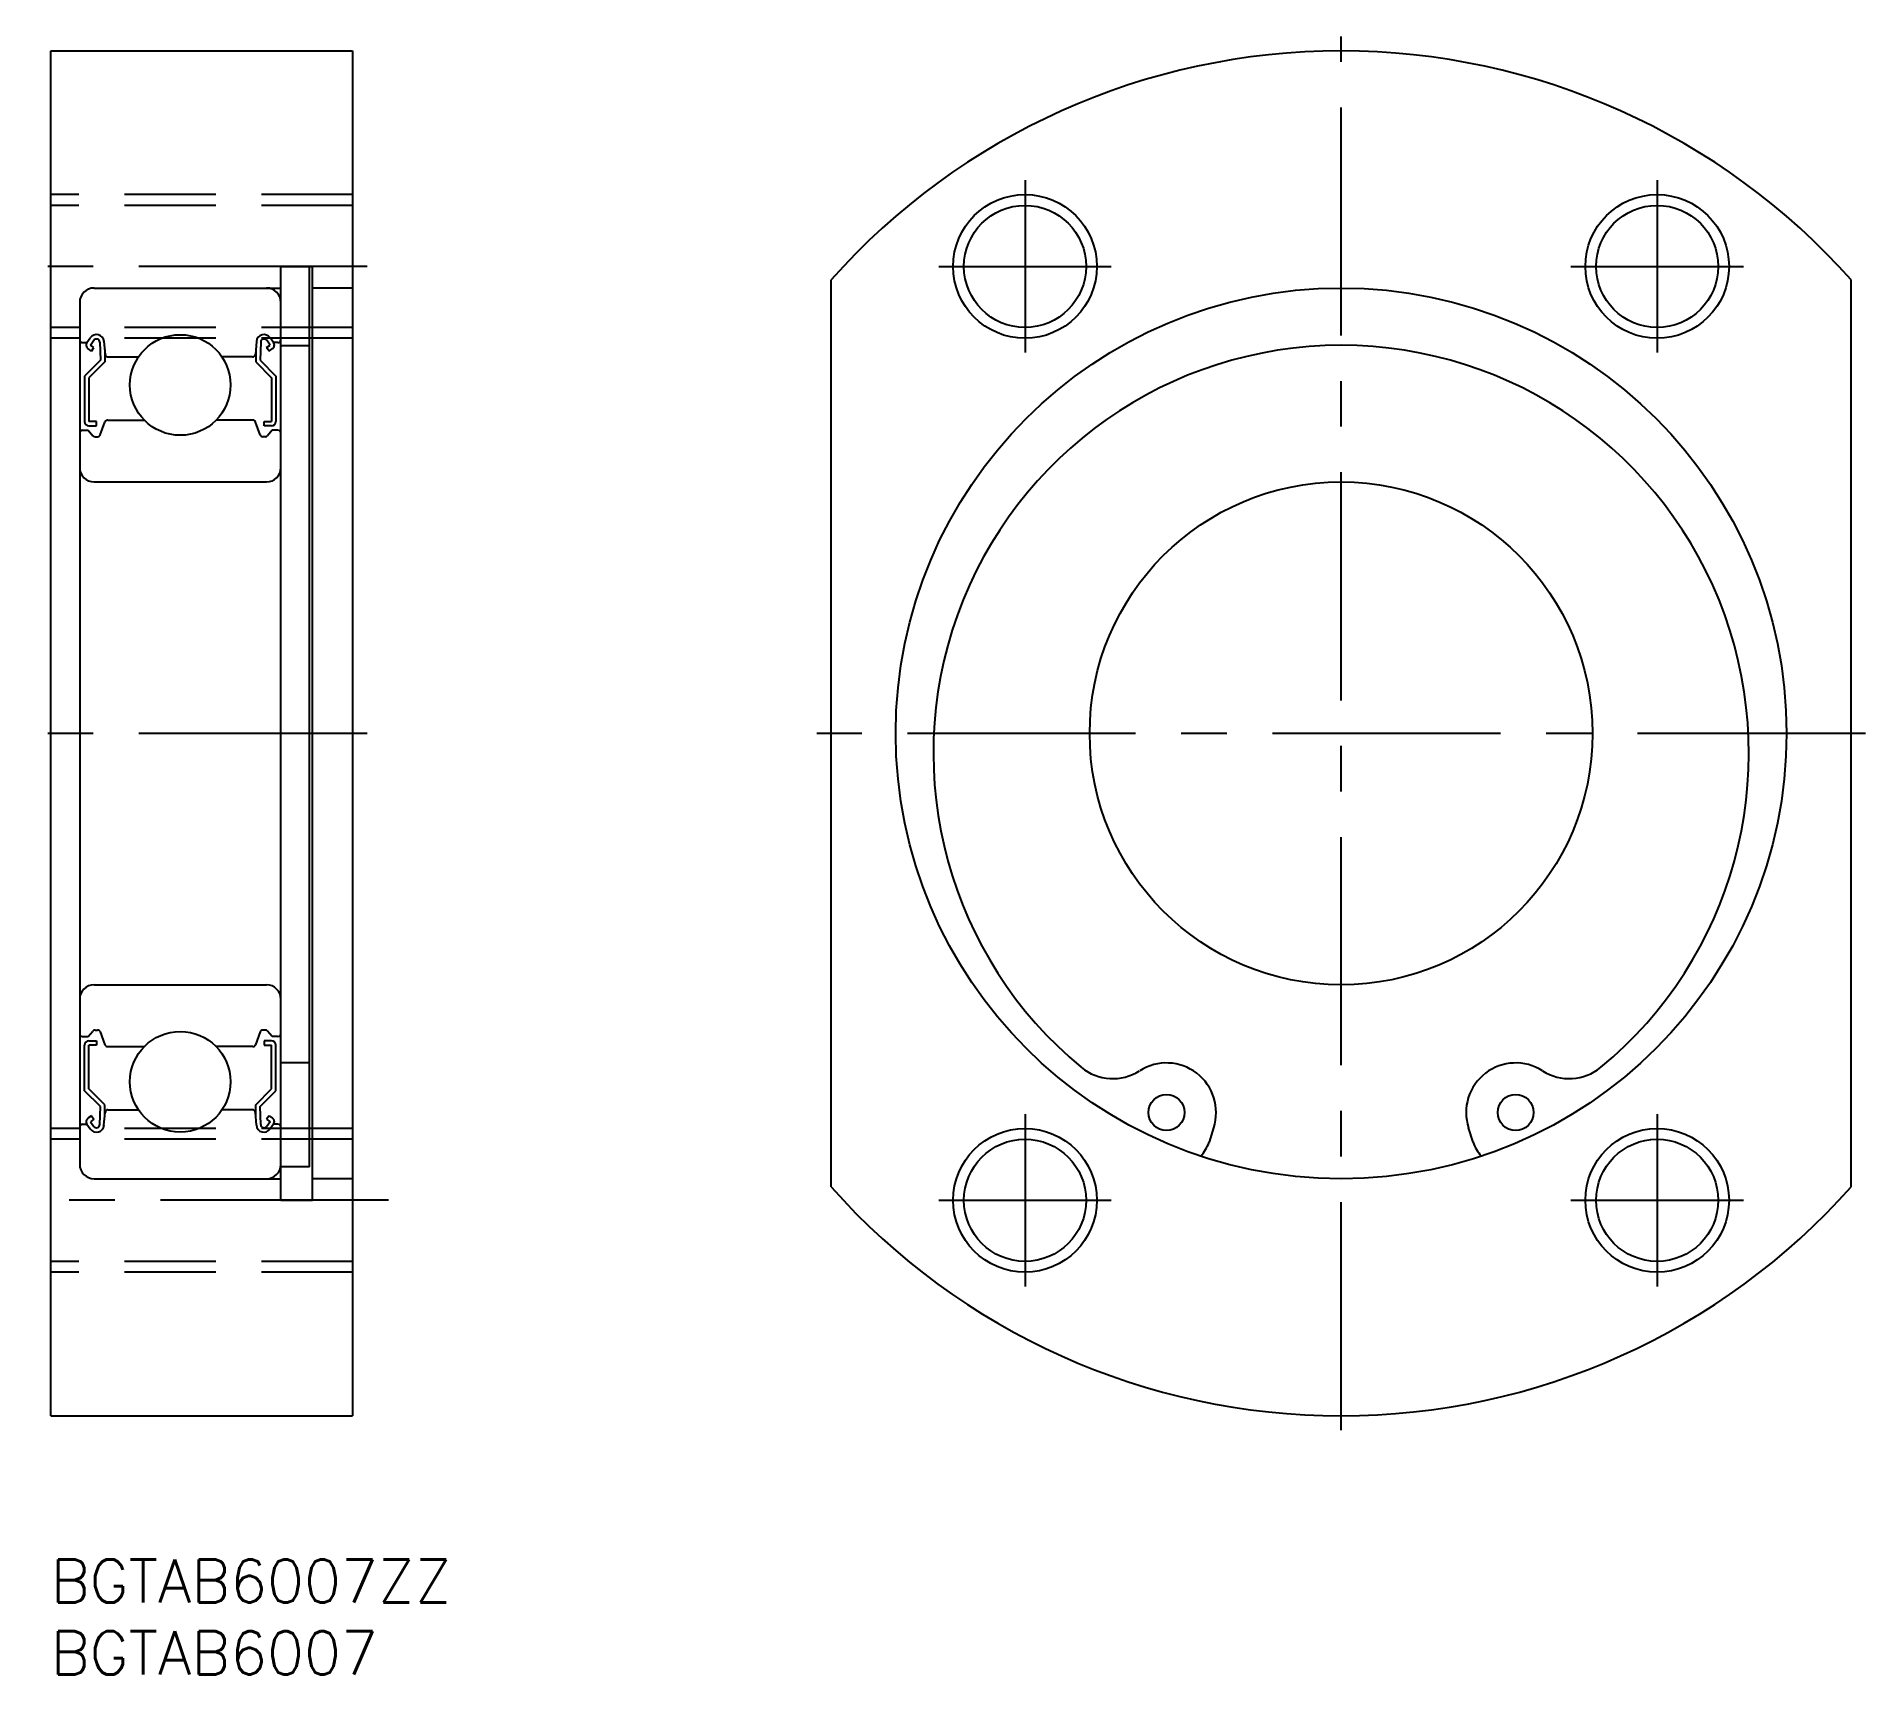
# Model space of a CAD drawing. Extents: x -1 to 126, y -8 to 106.
import ezdxf

# ---------------------------------------------------------------- set-up
doc = ezdxf.new("R2010")
doc.units = 0
doc.header["$LTSCALE"] = 0.5
doc.linetypes.add('CENTER', pattern=[50.8, 31.75, -6.35, 6.35, -6.35])
doc.linetypes.add('DASHED', pattern=[19.05, 12.7, -6.35])
for name, color, linetype in [('MSM_CENTER', 1, 'CENTER'), ('MSM_CONTINUOUS', 7, 'CONTINUOUS'), ('MSM_DASHED', 4, 'DASHED'), ('MSM_NARROW', 5, 'CONTINUOUS'), ('MSM_PART_NUMBER', 7, 'CONTINUOUS')]:
    doc.layers.add(name, color=color, linetype=linetype)
doc.styles.get("Standard").update_dxf_attribs({"font": 'txt.shx', "height": 3, "bigfont": 'bigfont.shx'})

# ---------------------------------------------------------------- blocks, each defined once
blk = doc.blocks.new('*U4')
at = {"layer": 'MSM_PART_NUMBER'}
blk.add_text('BGTAB6007ZZ', height=3, dxfattribs=at).set_placement((0, -3))
blk = doc.blocks.new('*U5')
at = {"layer": 'MSM_PART_NUMBER'}
blk.add_text('BGTAB6007', height=3, dxfattribs=at).set_placement((0, -8))

msp = doc.modelspace()

# ---------------------------------------------------------------- linework, layer by layer
at = {"layer": 'MSM_CENTER'}
for p, q in [((89.8, 9), (89.8, 106)), ((67.8, 96), (67.8, 84)), ((111.8, 96), (111.8, 84)), ((22, 90), (-1, 90)), ((61.8, 90), (73.8, 90)), ((105.8, 90), (117.8, 90)), ((22, 57.5), (-1, 57.5)), ((126.3, 57.5), (53.3, 57.5)), ((67.8, 31), (67.8, 19)), ((111.8, 31), (111.8, 19)), ((23.5, 25), (-1, 25)), ((61.8, 25), (73.8, 25)), ((105.8, 25), (117.8, 25))]:
    msp.add_line(p, q, dxfattribs=at)
at = {"layer": 'MSM_CONTINUOUS'}
for p, q in [((0, 10), (0, 105)), ((0, 105), (21, 105)), ((21, 105), (21, 10)), ((16, 90), (18.2, 90)), ((16, 25), (16, 90)), ((18, 27.32, -0.5), (18, 90, -0.5)), ((18.2, 25), (18.2, 90)), ((3, 88.5), (16, 88.5)), ((21, 88.5), (18.2, 88.5)), ((54.3, 25.94), (54.3, 89.06)), ((125.3, 25.94), (125.3, 89.06)), ((2, 87.5), (2, 27.5)), ((2, 85), (0, 85)), ((2.2, 84.7), (2.5, 84.7)), ((2.5, 84.7), (2.73, 85.03)), ((2.82, 84.11), (2.57, 84.28)), ((2.75, 84.53), (2.98, 84.86)), ((2.99, 84.35), (2.75, 84.53)), ((2.82, 84.11), (2.99, 84.35)), ((3.4, 84.73), (3.44, 83.47)), ((3.69, 84.77), (3.77, 83.88)), ((3.74, 84.22), (3.74, 83.35)), ((14.31, 84.77), (14.23, 83.88)), ((14.26, 84.22), (14.26, 83.35)), ((14.6, 84.73), (14.56, 83.47)), ((15.01, 84.35), (15.25, 84.53)), ((15.18, 84.11), (15.01, 84.35)), ((15.25, 84.53), (15.02, 84.86)), ((15.18, 84.11), (15.43, 84.28)), ((15.5, 84.7), (15.27, 85.03)), ((15.8, 84.7), (15.5, 84.7)), ((16, 84.5), (18, 84.5)), ((3.44, 83.47), (2.34, 82.37)), ((3.74, 83.35), (2.64, 82.25)), ((3.97, 83.7), (6.09, 83.7)), ((14.03, 83.7), (11.91, 83.7)), ((14.26, 83.35), (15.36, 82.25)), ((14.56, 83.47), (15.66, 82.37)), ((2.34, 82.37), (2.34, 79.2)), ((2.64, 82.25), (2.64, 79.2)), ((15.36, 82.25), (15.36, 79.2)), ((15.66, 82.37), (15.66, 79.2)), ((3.16, 79.2), (2.64, 79.2)), ((3.16, 78.9), (3.16, 79.2)), ((3.43, 78.28), (3.76, 79.17)), ((3.95, 79.3), (6.5, 79.3)), ((14.05, 79.3), (11.5, 79.3)), ((14.57, 78.28), (14.24, 79.17)), ((14.84, 78.9), (14.84, 79.2)), ((14.84, 79.2), (15.36, 79.2)), ((2.2, 78.6), (2.6, 78.6)), ((2.6, 78.6), (2.92, 78.22)), ((2.64, 78.9), (3.16, 78.9)), ((3.07, 78.15), (3.25, 78.15)), ((14.93, 78.15), (14.75, 78.15)), ((15.36, 78.9), (14.84, 78.9)), ((15.4, 78.6), (15.08, 78.22)), ((15.8, 78.6), (15.4, 78.6)), ((3, 75), (15, 75)), ((3, 40), (15, 40)), ((2.2, 36.4), (2.6, 36.4)), ((2.34, 32.63), (2.34, 35.8)), ((2.6, 36.4), (2.92, 36.78)), ((2.64, 36.1), (3.16, 36.1)), ((2.64, 32.75), (2.64, 35.8)), ((3.16, 35.8), (2.64, 35.8)), ((3.07, 36.85), (3.25, 36.85)), ((3.16, 36.1), (3.16, 35.8)), ((3.43, 36.72), (3.76, 35.83)), ((3.95, 35.7), (6.5, 35.7)), ((14.05, 35.7), (11.5, 35.7)), ((14.57, 36.72), (14.24, 35.83)), ((14.93, 36.85), (14.75, 36.85)), ((14.84, 36.1), (14.84, 35.8)), ((15.36, 36.1), (14.84, 36.1)), ((14.84, 35.8), (15.36, 35.8)), ((15.4, 36.4), (15.08, 36.78)), ((15.36, 32.75), (15.36, 35.8)), ((15.8, 36.4), (15.4, 36.4)), ((15.66, 32.63), (15.66, 35.8)), ((18, 34.56), (16, 34.56)), ((3.44, 31.53), (2.34, 32.63)), ((3.74, 31.65), (2.64, 32.75)), ((14.26, 31.65), (15.36, 32.75)), ((14.56, 31.53), (15.66, 32.63)), ((2.82, 30.89), (2.57, 30.72)), ((2.99, 30.65), (2.75, 30.47)), ((2.82, 30.89), (2.99, 30.65)), ((3.4, 30.27), (3.44, 31.53)), ((3.69, 30.23), (3.77, 31.12)), ((3.74, 30.78), (3.74, 31.65)), ((3.97, 31.3), (6.09, 31.3)), ((14.03, 31.3), (11.91, 31.3)), ((14.31, 30.23), (14.23, 31.12)), ((14.26, 30.78), (14.26, 31.65)), ((14.6, 30.27), (14.56, 31.53)), ((15.18, 30.89), (15.01, 30.65)), ((15.01, 30.65), (15.25, 30.47)), ((15.18, 30.89), (15.43, 30.72)), ((2, 30), (0, 30)), ((2.2, 30.3), (2.5, 30.3)), ((2.5, 30.3), (2.73, 29.97)), ((2.75, 30.47), (2.98, 30.14)), ((15.25, 30.47), (15.02, 30.14)), ((15.5, 30.3), (15.27, 29.97)), ((15.8, 30.3), (15.5, 30.3)), ((80.93, 30.05), (80.61, 29.05)), ((98.99, 29.05), (98.66, 30.05)), ((18, 27.32), (16, 27.32)), ((3, 26.5), (16, 26.5)), ((6.05, 26.5), (6.05, 26.5)), ((21, 26.5), (18.2, 26.5)), ((16, 25), (18.2, 25)), ((0, 10), (21, 10))]:
    msp.add_line(p, q, dxfattribs=at)
for centre, radius in [((67.8, 90), 4.25), ((111.8, 90), 4.25), ((89.8, 57.5), 31), ((9, 81.75), 3.5), ((89.8, 57.5), 17.5), ((9, 33.25), 3.5), ((77.65, 31.11), 1.25), ((101.95, 31.11), 1.25), ((67.8, 25), 4.25), ((111.8, 25), 4.25)]:
    msp.add_circle(centre, radius, dxfattribs=at)
for centre, radius, start, end in [((89.8, 57.5), 47.5, 41.6371, 138.3629), ((3, 87.5), 1, 90, 180), ((15, 87.5), 1, 0, 90), ((2.2, 84.9), 0.2, 180, 270), ((2.75, 84.53), 0.3, 144.9356, 235.0377), ((3.17, 84.73), 0.53, 5.0651, 144.9356), ((3.17, 84.72), 0.23, 2.1311, 144.9356), ((14.83, 84.73), 0.53, 35.0644, 174.9349), ((14.83, 84.72), 0.23, 35.0644, 177.8689), ((15.25, 84.53), 0.3, 304.9623, 35.0644), ((15.8, 84.9), 0.2, 270, 0), ((89.8, 56.13), 28.38, 309.5855, 230.4145), ((3.97, 83.9), 0.2, 185.0651, 270), ((14.03, 83.9), 0.2, 270, 354.9349), ((2.64, 79.2), 0.3, 180, 270), ((3.95, 79.1), 0.2, 90, 159.9703), ((14.05, 79.1), 0.2, 20.0297, 90), ((15.36, 79.2), 0.3, 270, 0), ((2.2, 78.4), 0.2, 90, 180), ((3.07, 78.35), 0.2, 219.9991, 270), ((3.25, 78.35), 0.2, 270, 339.9703), ((14.75, 78.35), 0.2, 200.0297, 270), ((14.93, 78.35), 0.2, 270, 320.0009), ((15.8, 78.4), 0.2, 0, 90), ((3, 76), 1, 180, 270), ((15, 76), 1, 270, 0), ((3, 39), 1, 90, 180), ((15, 39), 1, 0, 90), ((2.2, 36.6), 0.2, 180, 270), ((2.64, 35.8), 0.3, 90, 180), ((3.07, 36.65), 0.2, 90, 140.0009), ((3.25, 36.65), 0.2, 20.0297, 90), ((3.95, 35.9), 0.2, 200.0297, 270), ((14.05, 35.9), 0.2, 270, 339.9703), ((14.75, 36.65), 0.2, 90, 159.9703), ((14.93, 36.65), 0.2, 39.9991, 90), ((15.36, 35.8), 0.3, 0, 90), ((15.8, 36.6), 0.2, 270, 0), ((77.65, 31.11), 3.45, 342.0968, 122.7519), ((101.95, 31.11), 3.45, 57.2481, 197.9032), ((73.91, 36.92), 3.45, 230.4145, 302.7519), ((105.68, 36.92), 3.45, 237.2481, 309.5855), ((2.75, 30.47), 0.3, 124.9623, 215.0644), ((3.97, 31.1), 0.2, 90, 174.9349), ((14.03, 31.1), 0.2, 5.0651, 90), ((15.25, 30.47), 0.3, 324.9356, 55.0377), ((2.2, 30.1), 0.2, 90, 180), ((3.17, 30.27), 0.53, 215.0644, 354.9349), ((3.17, 30.28), 0.23, 215.0644, 357.8689), ((14.83, 30.27), 0.53, 185.0651, 324.9356), ((14.83, 30.28), 0.23, 182.1311, 324.9356), ((15.8, 30.1), 0.2, 0, 90), ((78.23, 29.82), 2.5, 315.909, 342.0968), ((101.36, 29.82), 2.5, 197.9032, 224.091), ((3, 27.5), 1, 180, 270), ((15, 27.5), 1, 270, 0), ((89.8, 57.5), 47.5, 221.6371, 318.3629)]:
    msp.add_arc(centre, radius, start, end, dxfattribs=at)
at = {"layer": 'MSM_DASHED'}
for p, q in [((21, 95), (0, 95)), ((21, 94.25), (0, 94.25)), ((21, 85.75), (0, 85.75)), ((21, 85), (0, 85)), ((21, 30), (0, 30)), ((21, 29.25), (0, 29.25)), ((21, 20.75), (0, 20.75)), ((21, 20), (0, 20))]:
    msp.add_line(p, q, dxfattribs=at)
at = {"layer": 'MSM_NARROW'}
for centre in [(67.8, 90), (111.8, 90), (67.8, 25), (111.8, 25)]:
    msp.add_circle(centre, 5, dxfattribs=at)

# ---------------------------------------------------------------- block references
at = {"layer": 'MSM_CONTINUOUS'}
for name in ['*U4', '*U5']:
    msp.add_blockref(name, (0, 0), dxfattribs=at)

doc.saveas('drawing.dxf')
